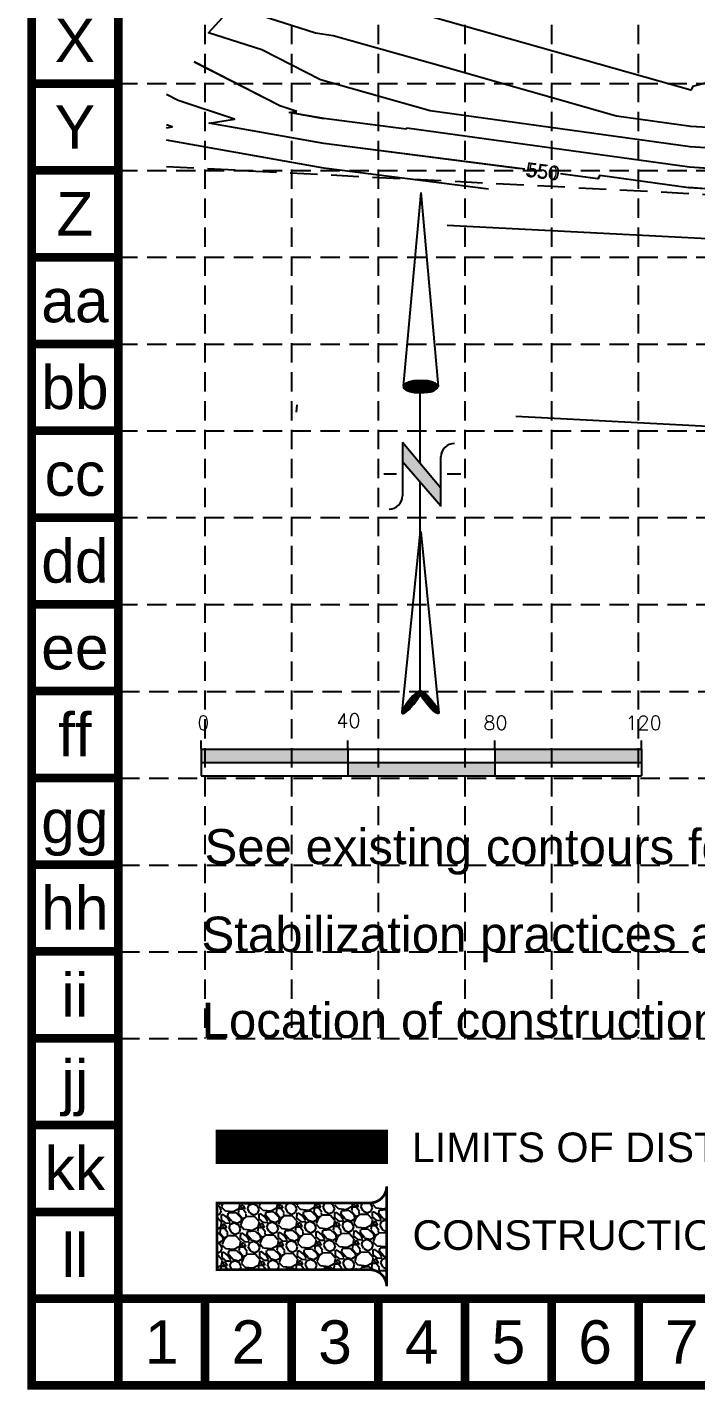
# Model space of a CAD drawing. Header units: feet. Extents: x 23660 to 25174, y 8780 to 9727.
# Drawn here: x 23659.7 to 23841.9, y 8779.6 to 9150.5 of the extents above; entities that cross this region are included whole.
import ezdxf
from ezdxf.enums import TextEntityAlignment as Align

# ---------------------------------------------------------------- set-up
doc = ezdxf.new("R2010")
doc.units = ezdxf.units.FT
doc.header["$LTSCALE"] = 60
doc.header["$MEASUREMENT"] = 0
doc.linetypes.add('HIDDEN', pattern=[0.375, 0.25, -0.125])
doc.linetypes.add('HIDDEN2', pattern=[0.1875, 0.125, -0.0625])
for name, color, linetype in [('BASE', 7, 'Continuous'), ('CONT-L', 55, 'Continuous'), ('EC', 43, 'Continuous'), ('GRID', 254, 'HIDDEN'), ('LEGEND', 7, 'Continuous'), ('NARROW', 7, 'Continuous'), ('PROP-ADJ', 254, 'HIDDEN2'), ('ROAD', 254, 'Continuous')]:
    doc.layers.add(name, color=color, linetype=linetype)
doc.styles.add('L120', font='simplex.shx', dxfattribs={"height": 12})
doc.styles.add("L200'", font='ARIAL.TTF', dxfattribs={"height": 0.001969})
doc.styles.add('L80', font='simplex.shx', dxfattribs={"height": 3.2})
doc.styles.get("Standard").update_dxf_attribs({"font": 'ARIAL.TTF'})

# ---------------------------------------------------------------- blocks, each defined once
blk = doc.blocks.new('North Arrow')
at = {"layer": 'NARROW'}
for p, q in [((32.43, 3.06), (32.43, 4.63)), ((0, 0), (22.36, 2)), ((28.77, -2.09), (34.02, 2.32)), ((36.18, 2.33), (30.46, 2.33)), ((36.16, 2.32), (31.04, -2.09)), ((39.1, 0.01), (59.96, 2.11)), ((0, 0), (22.33, -2.02)), ((31.2, -0.05), (21.66, -0.05)), ((21.66, -0.05), (21.66, -0.05)), ((57.45, -0.05), (33.41, -0.05)), ((59.83, -2.14), (39.04, -0.01)), ((57.69, -0.03), (57.77, -0.01)), ((57.77, -0.05), (57.69, -0.03)), ((28.77, -2.09), (34.95, -2.09)), ((32.43, -4.26), (32.43, -2.8))]:
    blk.add_line(p, q, dxfattribs=at)
blk.add_lwpolyline([(22.36, -2.03), (22.59, -1.93, 0.091577), (22.87, -1.44, 0.048306), (23.03, -0.75), (23.07, -0.01), (23.01, 0.82, 0.048306), (22.87, 1.42, 0.091577), (22.59, 1.91), (22.36, 2.01), (22.14, 1.91, 0.091577), (21.86, 1.42, 0.048306), (21.72, 0.82), (21.66, -0.01), (21.72, -0.83, 0.048306), (21.86, -1.44, 0.091577), (22.14, -1.93)], format="xyb", close=True, dxfattribs=at)
for points in [[(57.46, -0.03), (57.44, 0.08, -0.066818), (57.67, 0.47, -0.03073), (58.01, 0.84), (58.52, 1.29), (59.07, 1.7, -0.03073), (59.5, 1.95, -0.066818), (59.93, 2.1), (60.04, 2.06)], [(60.04, 2.06), (60.05, 1.95, -0.066818), (59.82, 1.56, -0.03073), (59.43, 1.14), (58.97, 0.74), (58.42, 0.33, -0.03073), (57.99, 0.08, -0.036692), (57.76, -0.02)], [(57.46, -0.04), (57.44, -0.15, 0.066818), (57.67, -0.54, 0.03073), (58.01, -0.9), (58.52, -1.36), (59.07, -1.77, 0.03073), (59.5, -2.02, 0.066818), (59.93, -2.17), (60.04, -2.13)], [(60.04, -2.13), (60.05, -2.01, 0.066818), (59.82, -1.63, 0.03073), (59.43, -1.2), (58.97, -0.8), (58.42, -0.4, 0.03073), (57.99, -0.15, 0.036692), (57.76, -0.05)]]:
    blk.add_lwpolyline(points, format="xyb", dxfattribs=at)
for centre, start, end in [((30.46, 3.86), 178.8769, 270), ((34.95, -3.62), 358.8769, 90)]:
    blk.add_arc(centre, 1.53, start, end, dxfattribs=at)
for points in [[(23.02, 0.75), (21.85, 1.42), (22.87, 1.44), (22.14, 1.91)], [(22.87, 1.44), (22.14, 1.91), (22.59, 1.91), (22.36, 2)], [(31.05, -2.09), (36.15, 2.36), (28.75, -2.06), (34.01, 2.36)], [(59.26, 1), (58.69, 1.42), (59.45, 1.15), (59, 1.65)], [(59.45, 1.15), (59, 1.65), (59.62, 1.34), (59.28, 1.82)], [(59.62, 1.34), (59.28, 1.82), (59.81, 1.55), (59.49, 1.95)], [(59.81, 1.55), (59.49, 1.95), (59.93, 1.73), (59.69, 2.04)], [(59.93, 1.73), (59.69, 2.04), (60.05, 1.94), (59.93, 2.1)], [(60.05, 1.94), (59.93, 2.1), (60.04, 2.06)], [(23.03, -0.76), (21.67, -0.05), (23.07, -0.05), (21.72, 0.82)], [(23.07, -0.05), (21.72, 0.82), (23.02, 0.75), (21.85, 1.42)], [(57.44, 0.08), (57.7, -0.01), (57.5, 0.21), (57.77, -0.01)], [(57.45, -0.04), (57.69, -0.02), (57.44, 0.08), (57.7, -0.01)], [(57.5, 0.21), (57.77, -0.01), (57.6, 0.39), (57.94, 0.06)], [(57.6, 0.39), (57.94, 0.06), (57.68, 0.5), (58.07, 0.13)], [(57.68, 0.5), (58.07, 0.13), (57.84, 0.66), (58.29, 0.26)], [(57.84, 0.66), (58.29, 0.26), (58.03, 0.86), (58.52, 0.41)], [(58.03, 0.86), (58.52, 0.41), (58.26, 1.07), (58.73, 0.57)], [(58.26, 1.07), (58.73, 0.57), (58.52, 1.3), (59.05, 0.81)], [(58.52, 1.3), (59.05, 0.81), (58.7, 1.42), (59.26, 0.99)], [(22.87, -1.44), (21.72, -0.87), (23.03, -0.76), (21.67, -0.05)], [(22.58, -1.93), (21.86, -1.45), (22.87, -1.44), (21.72, -0.87)], [(22.36, -2.01), (22.14, -1.93), (22.58, -1.93), (21.86, -1.45)], [(57.44, -0.14), (57.69, -0.02), (57.45, -0.04), (57.69, -0.02)], [(57.46, -0.19), (57.7, -0.03), (57.44, -0.14), (57.69, -0.02)], [(57.53, -0.33), (57.76, -0.05), (57.46, -0.19), (57.7, -0.03)], [(57.63, -0.48), (57.9, -0.1), (57.53, -0.33), (57.76, -0.05)], [(57.78, -0.66), (58.09, -0.2), (57.63, -0.48), (57.9, -0.1)], [(57.97, -0.87), (58.34, -0.35), (57.78, -0.66), (58.09, -0.2)], [(58.24, -1.11), (58.61, -0.54), (57.97, -0.87), (58.34, -0.35)], [(58.61, -1.43), (58.93, -0.77), (58.24, -1.11), (58.61, -0.54)], [(58.91, -1.64), (59.2, -1), (58.61, -1.43), (58.93, -0.77)], [(59.12, -1.79), (59.57, -1.36), (58.92, -1.65), (59.2, -1.01)], [(59.35, -1.93), (59.81, -1.62), (59.12, -1.79), (59.57, -1.36)], [(59.54, -1.32), (59.41, -1.18), (59.21, -1.01)], [(59.58, -2.05), (59.93, -1.79), (59.35, -1.93), (59.81, -1.62)], [(59.78, -2.13), (60.05, -2.01), (59.58, -2.05), (59.93, -1.79)], [(59.92, -2.17), (60.04, -2.13), (59.78, -2.13), (60.05, -2.01)]]:
    blk.add_solid(points, dxfattribs=at)
blk = doc.blocks.new('scale')
h = blk.add_hatch(color=7)
h.paths.add_polyline_path([(1.56, -6.67), (1.56, -3.07), (-38.44, -3.07), (-38.44, -6.67)])
h.paths.add_polyline_path([(1.56, -6.67), (1.56, -10.28), (41.56, -10.28), (41.56, -6.67)])
h.paths.add_polyline_path([(41.56, -3.07), (41.56, -6.67), (81.56, -6.67), (81.56, -3.07)])
at = {"color": 7}
for p, q in [((-38.44, -3.07), (-38.44, -0.67)), ((-38.44, -3.07), (1.56, -3.07)), ((-38.44, -3.07), (-38.44, -10.28)), ((1.56, -3.07), (1.56, -0.67)), ((1.56, -3.07), (81.56, -3.07)), ((1.56, -3.07), (1.56, -10.28)), ((41.56, -3.07), (41.56, -0.67)), ((41.56, -3.07), (41.56, -10.28)), ((81.56, -3.07), (81.56, -0.67)), ((81.56, -3.07), (81.56, -10.28)), ((-38.44, -6.67), (81.56, -6.67)), ((-38.44, -10.28), (1.56, -10.28)), ((1.56, -10.28), (81.56, -10.28))]:
    blk.add_line(p, q, dxfattribs=at)
at = {"color": 7, "style": 'L120'}
for s, p in [('0', (-39.5, 2.19)), ('40', (-1.58, 2.78)), ('80', (38.45, 2.19)), ('120', (77.17, 2.19))]:
    blk.add_text(s, height=3.84, dxfattribs=at).set_placement(p)

msp = doc.modelspace()

# ---------------------------------------------------------------- hatches: boundary and pattern name
at = {"layer": 'LEGEND'}
h = msp.add_hatch(dxfattribs=at)
h.set_pattern_fill('GRAVEL', color=4, scale=7.277868, angle=-43.9343, style=0)
h.set_pattern_definition([(184.078545, (13538.6651, 4409.7845), (-87.3750518, -6.772565718), [0.9791352, -96.934564]), (141.0354448, (13537.68845, 4409.71484), (67.942276626, -55.3544488315), [1.680227, -166.3424048]), (88.576145, (13536.382, 4410.77143), (-3.13534882, -108.147847621), [1.1847496, -117.2903533]), (223.339445, (13533.0756, 4411.4305), (106.233464708, 99.771556502), [1.5300844, -151.4783274]), (248.899445, (13531.96277, 4410.3804), (34.390096695, 88.14083148), [1.500369, -148.5367223]), (313.339445, (13531.42262, 4408.98062), (-99.771556502, 106.233464708), [1.5300844, -151.4783274]), (353.7599448, (13532.47275, 4407.8678), (-118.6299546945, 13.2345863824), [2.0234584, -200.3222172]), (28.3210448, (13534.48422, 4407.64785), (147.779110944, 79.955848479), [1.910353, -189.1250136]), (77.495345, (13536.1659, 4408.55415), (23.716546399, 108.530737583), [1.5352663, -151.991526]), (131.302145, (13536.4983, 4410.053), (52.60206229, -60.786852664), [1.7527435, -85.884395]), (178.4631448, (13535.34146, 4411.36973), (-118.4385266966, 2.9438984993), [2.2666774, -224.4012327]), (94.879845, (13538.21375, 4406.379), (-6.389705783, 66.793696846), [0.7736446, -76.5911473]), (127.534945, (13538.14794, 4407.14983), (58.034459945, -76.127225495), [1.471854, -145.713914]), (181.065745, (13537.251, 4408.317), (-5.0496229, -5.2410594), [1.0292434, -9.263212]), (159.264345, (13537.4903, 4409.2994), (36.30453695, -14.76598265), [0.554268, -54.8723226]), (247.867145, (13536.972, 4409.4956), (9.90780798, 20.77279572), [0.783848, -38.4086717]), (347.029545, (13536.6766, 4408.7695), (25.82241823, -4.66672532), [1.27311, -41.1637887]), (117.630845, (13537.9172, 4408.4838), (5.43250464, -15.34029426), [0.920585, -22.094057]), (332.455245, (13533.9321, 4412.4244), (67.559416732, -34.773089026), [1.289638, -127.67451]), (26.411945, (13535.0756, 4411.828), (-76.510051563, -37.453185824), [1.081935, -107.1113525]), (249.264345, (13538.9272, 4409.532), (14.76598265, 36.30453695), [1.1085285, -54.318062]), (299.676245, (13538.53468, 4408.49527), (-37.261762473, 66.219359458), [1.289638, -127.67451]), (295.509745, (13530.80136, 4409.17495), (-16.106076296, 35.73021052), [1.243642, -60.938491]), (250.840845, (13531.33695, 4408.05255), (29.34060363, 82.899720952), [1.0420306, -103.1611804]), (22.867145, (13533.92995, 4404.2404), (35.73022777, 16.10603831), [1.1085285, -54.318062]), (333.419745, (13534.95136, 4404.6712), (-88.332219582, 44.68088486), [1.2199963, -120.779305]), (25.509745, (13531.3618, 4406.71476), (-35.73021052, -16.106076296), [0.621821, -61.560312]), (57.375645, (13533.6155, 4404.5434), (14.95744366, 26.01384453), [0.3710985, -36.7388886]), (122.029545, (13533.8156, 4404.856), (10.67356478, -20.38991433), [1.500369, -28.507045]), (142.074745, (13533.01983, 4406.12795), (57.460194643, -45.255157652), [1.3904367, -137.6530346]), (259.755845, (13536.2221, 4408.2978), (4.8581756, 15.53174135), [1.0496287, -25.1910955]), (309.2229448, (13536.03548, 4407.26494), (78.998696397, -96.3257166694), [1.8325235, -181.4195126]), (17.011145, (13537.19425, 4405.8453), (-56.311582516, -16.48892128), [0.7493, -74.1809358]), (46.065745, (13537.911, 4406.0645), (-0.1914365, 10.290679), [0.436672, -6.841196]), (76.322145, (13533.0665, 4406.38617), (-14.383157166, -56.885876964), [1.0110705, -100.096303]), (4.078545, (13533.3056, 4407.36857), (87.3750518, 6.772565718), [1.9582705, -95.955429]), (316.065745, (13535.259, 4407.508), (10.290679, 0.1914365), [1.8922457, -5.3856223]), (281.370545, (13536.62157, 4406.19495), (-17.063155318, 87.183633931), [1.150733, -113.9224617]), (210.120345, (13536.8484, 4405.0668), (-25.43954312, -15.91461114), [1.059672, -51.9240073]), (163.7117448, (13535.93185, 4404.53504), (-150.076328468, 43.53216529), [1.725328, -170.8077334]), (131.4918448, (13534.27577, 4405.01894), (-63.084159369, 70.886110463), [1.825282, -180.7027227])])
edge = h.paths.add_edge_path()
edge.add_line((23757.64, 8807.69), (23757.64, 8834.98))
edge.add_arc((23753.09, 8834.98), 4.55, -89.9609, 0, ccw=False)
edge.add_line((23753.09, 8830.43), (23711.4, 8830.43))
edge.add_line((23711.4, 8830.43), (23711.4, 8812.22))
edge.add_line((23711.4, 8812.22), (23753.09, 8812.24))
edge.add_arc((23753.09, 8807.69), 4.55, 0, 90.0391, ccw=False)

# ---------------------------------------------------------------- linework, layer by layer
at = {"layer": 'BASE', "const_width": 2.36}
for points in [[(23660.88, 8780.75), (25172.88, 8780.75), (25172.88, 9725.75), (23660.88, 9725.75)], [(23684.51, 8804.38), (25149.26, 8804.38), (25149.26, 9702.13), (23684.51, 9702.13)]]:
    msp.add_lwpolyline(points, close=True, dxfattribs=at)
for points in [[(23684.51, 9135.13), (23660.88, 9135.13)], [(23684.51, 9111.5), (23660.88, 9111.5)], [(23684.51, 9087.88), (23660.88, 9087.88)], [(23684.51, 9064.25), (23660.88, 9064.25)], [(23684.51, 9040.63), (23660.88, 9040.63)], [(23684.51, 9017), (23660.88, 9017)], [(23684.51, 8993.38), (23660.88, 8993.38)], [(23684.51, 8969.75), (23660.88, 8969.75)], [(23684.51, 8946.13), (23660.88, 8946.13)], [(23684.51, 8922.5), (23660.88, 8922.5)], [(23684.51, 8898.88), (23660.88, 8898.88)], [(23684.51, 8875.25), (23660.88, 8875.25)], [(23684.51, 8851.63), (23660.88, 8851.63)], [(23684.51, 8828), (23660.88, 8828)], [(23684.51, 8804.38), (23660.88, 8804.38)], [(23684.51, 8780.75), (23684.51, 8804.38)], [(23708.13, 8780.75), (23708.13, 8804.38)], [(23731.76, 8780.75), (23731.76, 8804.38)], [(23755.38, 8780.75), (23755.38, 8804.38)], [(23779.01, 8780.75), (23779.01, 8804.38)], [(23802.63, 8780.75), (23802.63, 8804.38)], [(23826.26, 8780.75), (23826.26, 8804.38)]]:
    msp.add_lwpolyline(points, dxfattribs=at)
at = {"layer": 'CONT-L'}
for p, q in [((23728.57, 9129.11, 549), (23705.21, 9141.03, 549)), ((23733.17, 9127.59, 549), (23728.57, 9129.11, 549)), ((23731.09, 9127.27, 549), (23733.17, 9127.59, 549)), ((23740.49, 9125.61, 549), (23731.09, 9127.27, 549)), ((23762.95, 9122.71, 549), (23740.49, 9125.61, 549)), ((23763.1, 9122.98, 549), (23762.95, 9122.71, 549)), ((23840.17, 9112.37, 549), (23763.1, 9122.98, 549)), ((23858.92, 9111.15, 549), (23840.17, 9112.37, 549))]:
    msp.add_line(p, q, dxfattribs=at)
for points, elevation in [([(23867.15, 9116.19), (23840.35, 9117.93), (23769.45, 9127.7), (23739.63, 9136.18), (23723.67, 9144.32), (23709.12, 9148.98), (23717.97, 9158.74)], 548), ([(23857.96, 9138.88), (23841.07, 9134.36), (23840.49, 9133.36), (23765.92, 9154.41)], 546), ([(23848.19, 9123), (23840.53, 9123.5), (23820.28, 9126.29), (23772.5, 9139.87), (23743.03, 9148.19), (23738.21, 9148.87), (23723.47, 9153.59)], 547), ([(23697.62, 9123.11), (23699.2, 9123.36), (23697.62, 9123.88)], 551), ([(23763.1, 9122.98), (23762.95, 9122.71)], 549), ([(23763.1, 9122.98), (23762.95, 9122.71)], 549), ([(23785.42, 9106.37), (23740.54, 9112.16), (23697.62, 9119.73)], 551), ([(23858.92, 9111.15), (23840.17, 9112.37)], 549), ([(23858.92, 9111.15), (23840.17, 9112.37)], 549)]:
    msp.add_lwpolyline(points, dxfattribs=dict(at, elevation=elevation))
at = {"layer": 'CONT-L', "extrusion": (0.454591, 0.8907, 0), "elevation": 18918.09}
msp.add_lwpolyline([(-16985.04, 549), (-16958.81, 549)], dxfattribs=at)
msp.add_lwpolyline([(-16985.04, 549), (-16958.81, 549)], dxfattribs=at)
at = {"layer": 'CONT-L', "extrusion": (-0.313685, -0.949527, 0), "elevation": -16111.63}
msp.add_lwpolyline([(19672.1, 549), (19667.25, 549)], dxfattribs=at)
msp.add_lwpolyline([(19672.1, 549), (19667.25, 549)], dxfattribs=at)
at = {"layer": 'CONT-L', "extrusion": (0.154558, -0.987984, 0), "elevation": -5349.77}
msp.add_lwpolyline([(24856.62, 549), (24858.73, 549)], dxfattribs=at)
msp.add_lwpolyline([(24856.62, 549), (24858.73, 549)], dxfattribs=at)
at = {"layer": 'CONT-L', "extrusion": (-0.173735, -0.984793, 0), "elevation": -13111.37}
msp.add_lwpolyline([(21794.02, 549), (21784.48, 549)], dxfattribs=at)
msp.add_lwpolyline([(21794.02, 549), (21784.48, 549)], dxfattribs=at)
at = {"layer": 'CONT-L', "extrusion": (-0.127865, -0.991792, 0), "elevation": -12086.28}
msp.add_lwpolyline([(22401.42, 549), (22378.77, 549)], dxfattribs=at)
msp.add_lwpolyline([(22401.42, 549), (22378.77, 549)], dxfattribs=at)
at = {"layer": 'CONT-L', "extrusion": (-0.136401, -0.990654, 0), "elevation": -12279.03}
msp.add_lwpolyline([(22374.41, 549), (22296.61, 549)], dxfattribs=at)
msp.add_lwpolyline([(22374.41, 549), (22296.61, 549)], dxfattribs=at)
at = {"layer": 'EC', "color": 43, "linetype": 'Continuous', "elevation": 550}
for points in [[(24130.76, 9183.97), (24125.2, 9137.57), (24125.61, 9132.92), (24133.47, 9129.63), (24151.87, 9117.61), (24134.03, 9116.52), (24120.27, 9115.43), (24093.13, 9113.61), (24080.35, 9108.13), (24066.35, 9102.78), (24010.99, 9101.43), (23999.73, 9099.49), (23999.65, 9099.39), (23990.64, 9097.59), (23990.12, 9096.83), (23995.13, 9096.26), (24045.9, 9093.07), (23942.93, 9099.24), (23866.85, 9103.13), (23845.89, 9106.42), (23839.99, 9106.81), (23815.7, 9110.15), (23815.22, 9109.25), (23806.25, 9110.41)], [(23794.07, 9111.98), (23740.51, 9118.88), (23709.28, 9124.39), (23716.18, 9125.47), (23700.87, 9130.53), (23697.62, 9132.19)]]:
    msp.add_lwpolyline(points, dxfattribs=at)
at = {"layer": 'EC', "color": 43, "linetype": 'Continuous', "extrusion": (0.313685, 0.949527, 0), "elevation": 16104.29}
msp.add_lwpolyline([(-19656.64, 550), (-19640.51, 550)], dxfattribs=at)
at = {"layer": 'EC', "color": 43, "linetype": 'Continuous', "extrusion": (0.154558, -0.987984, 0), "elevation": -5350.3}
msp.add_lwpolyline([(24834.63, 550), (24841.62, 550)], dxfattribs=at)
at = {"layer": 'EC', "color": 43, "linetype": 'Continuous', "extrusion": (-0.173735, -0.984793, 0), "elevation": -13104.76}
msp.add_lwpolyline([(21795.22, 550), (21763.5, 550)], dxfattribs=at)
at = {"layer": 'EC', "color": 43, "linetype": 'Continuous', "extrusion": (-0.127865, -0.991792, 0), "elevation": -12079.61}
for points in [[(22434.88, 550), (22379.66, 550)], [(22454.98, 550), (22444.71, 550)]]:
    msp.add_lwpolyline(points, dxfattribs=at)
at = {"layer": 'EC', "color": 43, "linetype": 'Continuous', "extrusion": (0.87936, -0.476157, 0), "elevation": 16604.73}
msp.add_lwpolyline([(19351.11, 550), (19350.09, 550)], dxfattribs=at)
at = {"layer": 'EC', "color": 43, "linetype": 'Continuous', "extrusion": (-0.136401, -0.990654, 0), "elevation": -12273.49}
msp.add_lwpolyline([(22374.99, 550), (22350.48, 550)], dxfattribs=at)
at = {"layer": 'EC', "color": 43, "linetype": 'Continuous', "extrusion": (-0.065093, -0.997879, 0), "elevation": -10639.32}
msp.add_lwpolyline([(23202.55, 550), (23196.64, 550)], dxfattribs=at)
at = {"layer": 'GRID', "linetype": 'HIDDEN', "ltscale": 0.35}
for p, q in [((23708.05, 9702.35), (23708.05, 8875.15)), ((23731.68, 9702.35), (23731.68, 8875.15)), ((23755.3, 9702.35), (23755.3, 8875.15)), ((23778.93, 9702.35), (23778.93, 8875.15)), ((23802.55, 9702.35), (23802.55, 8875.15)), ((23826.18, 9702.35), (23826.18, 8875.15)), ((23684.51, 9135.13), (25149.26, 9135.13)), ((23684.51, 9111.5), (25149.26, 9111.5)), ((23684.51, 9087.88), (25149.26, 9087.88)), ((23684.51, 9064.25), (25149.26, 9064.25)), ((23684.51, 9040.63), (25149.26, 9040.63)), ((23684.51, 9017), (25149.26, 9017)), ((23684.51, 8993.38), (25149.26, 8993.38)), ((23685.04, 8969.65), (25149.79, 8969.65)), ((23685.04, 8946.02), (25149.79, 8946.02)), ((23685.04, 8922.4), (25149.79, 8922.4)), ((23685.04, 8898.77), (25149.79, 8898.77)), ((23685.04, 8875.15), (25149.79, 8875.15))]:
    msp.add_line(p, q, dxfattribs=at)
at = {"layer": 'LEGEND', "color": 1, "linetype": 'HIDDEN', "ltscale": 0.8, "const_width": 9.36}
msp.add_lwpolyline([(23711.06, 8845.74), (23758, 8845.74)], dxfattribs=at)
at = {"layer": 'LEGEND', "color": 4, "const_width": 0.728}
msp.add_lwpolyline([(23757.64, 8807.69), (23757.64, 8834.98, -0.414014), (23753.09, 8830.43), (23711.4, 8830.43), (23711.4, 8812.22), (23753.09, 8812.24, -0.414413)], format="xyb", close=True, dxfattribs=at)
at = {"layer": 'PROP-ADJ'}
msp.add_line((23733.12, 9047.68), (23733.02, 9045.69), dxfattribs=at)
at = {"layer": 'ROAD', "color": 8, "linetype": 'HIDDEN2'}
msp.add_line((23697.62, 9112.6), (25143.81, 9038.02), dxfattribs=at)
at = {"layer": 'ROAD', "color": 7}
for p, q in [((23774.16, 9096.63), (25143.78, 9026)), ((23792.86, 9044.6), (25143.69, 8974.94))]:
    msp.add_line(p, q, dxfattribs=at)

# ---------------------------------------------------------------- block references
at = {"layer": 'BASE', "xscale": 2.362499999999272, "yscale": 2.362499999999272, "zscale": 2.362499999999699, "rotation": 270}
msp.add_blockref('North Arrow', (23766.91, 9105.5), dxfattribs=at)
at = {"layer": 'LEGEND'}
msp.add_blockref('scale', (23745.53, 8957.02), dxfattribs=at)

# ---------------------------------------------------------------- texts
at = {"layer": 'BASE'}
for s, height, p in [('X', 11.81, (23672.69, 9146.94)), ('Y', 11.81, (23672.69, 9123.32)), ('Z', 11.81, (23672.69, 9099.69)), ('aa', 11.812, (23672.69, 9076.07)), ('bb', 11.812, (23672.69, 9052.44)), ('cc', 11.812, (23672.69, 9028.82)), ('dd', 11.812, (23672.69, 9005.19)), ('ee', 11.812, (23672.69, 8981.57)), ('ff', 11.812, (23672.69, 8957.94)), ('gg', 11.812, (23672.69, 8934.32)), ('hh', 11.812, (23672.69, 8910.69)), ('ii', 11.812, (23672.69, 8887.07)), ('jj', 11.812, (23672.69, 8863.44)), ('kk', 11.812, (23672.69, 8839.82)), ('ll', 11.812, (23672.69, 8816.19)), ('1', 11.81, (23696.32, 8792.57)), ('2', 11.81, (23719.94, 8792.57)), ('3', 11.81, (23743.57, 8792.57)), ('4', 11.81, (23767.19, 8792.57)), ('5', 11.81, (23790.82, 8792.57)), ('6', 11.81, (23814.44, 8792.57)), ('7', 11.81, (23838.07, 8792.57))]:
    msp.add_text(s, height=height, dxfattribs=at).set_placement(p, align=Align.MIDDLE_CENTER)
at = {"layer": 'BASE', "color": 7, "style": "L200'"}
for s, height, p in [('See existing contours for approximate slopes after grading.', 9.581, (23708.02, 8922.64)), ('Stabilization practices are expected to be used at all disturbed areas.', 9.581, (23707.2, 8898.79)), ('Location of construction entrance will be determined in the field and will be reflected on this Site Map.', 9.58098, (23707.22, 8875.33))]:
    msp.add_text(s, height=height, dxfattribs=at).set_placement(p)
at = {"layer": 'EC', "color": 43, "linetype": 'Continuous', "insert": (23800.16, 9111.19, 550), "char_height": 4, "attachment_point": 5, "rotation": 352.6538}
msp.add_mtext('{550}', dxfattribs=at)
at = {"layer": 'EC', "color": 43, "linetype": 'Continuous', "insert": (23796.28, 9113.31, 550), "char_height": 3.2, "width": 12.0381, "attachment_point": 1, "rotation": 352.6538, "style": 'L80'}
msp.add_mtext('\\Fsimplex.shx;\\W1.0000000000;\\T1.0000000000;\\o\\l550', dxfattribs=at)
at = {"layer": 'LEGEND', "style": "L200'"}
for s, p in [('LIMITS OF DISTURBANCE', (23764.5, 8841.54)), ('CONSTRUCTION ENTRANCE', (23764.67, 8817.65))]:
    msp.add_text(s, height=8.0559, dxfattribs=at).set_placement(p)

doc.saveas('drawing.dxf')
